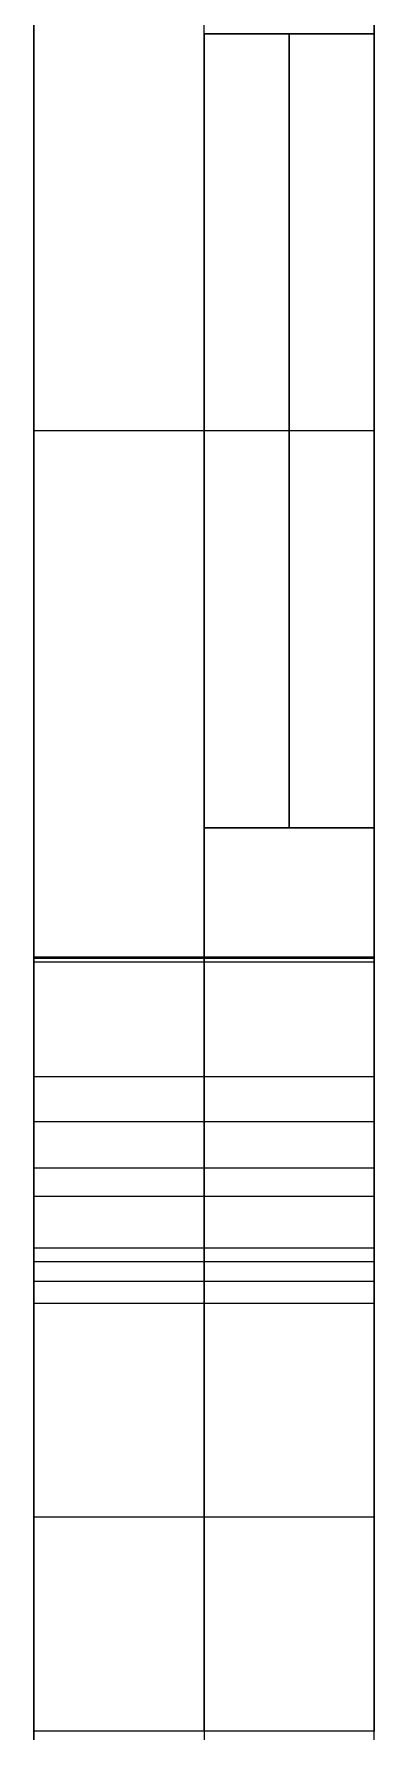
# Model space of a CAD drawing. Extents: x -2580 to -2312, y -43168 to -40231.
# Drawn here: x -2361.5 to -2343.5, y -42263.2 to -42173.4 of the extents above; entities that cross this region are included whole.
import ezdxf

# ---------------------------------------------------------------- set-up
doc = ezdxf.new("R2010")
doc.units = 0
doc.layers.add('ENDS', color=40, linetype='CONTINUOUS')

# ---------------------------------------------------------------- blocks, each defined once
blk = doc.blocks.new('SKYLARK200_END-XXXS-1')
at = {"layer": 'ENDS'}
for p, q in [((-50, -2068.028, 141), (-50, -1468.028, 141)), ((-32, -2068.028, 141), (-32, -1468.028, 141)), ((-50, -1908.478, 282), (-50, -2050.085, 282)), ((-50, -1908.478, 264), (-50, -2050.085, 264)), ((-50, -1908.478, 273), (-50, -2050.085, 273)), ((-50, -1923.928, 56), (-50, -2001.928, 56)), ((-50, -2001.928, 226), (-50, -1923.928, 226)), ((-41, -1941.928, 226), (-41, -1923.928, 226)), ((-32, -1923.928, 56), (-32, -1941.928, 56)), ((-32, -1941.928, 226), (-32, -1923.928, 226)), ((-32, -1941.928, 226), (-41, -1941.928, 226)), ((-41, -1941.928, 226), (-41, -1983.928, 226)), ((-41, -1983.928, 56), (-41, -1941.928, 56)), ((-41, -1941.928, 56), (-32, -1941.928, 56)), ((-41, -1944.742, 215.5), (-41, -1981.115, 215.5)), ((-41, -1981.115, 66.5), (-41, -1944.742, 66.5)), ((-41, -1962.928, 226), (-50, -1962.928, 226)), ((-41, -1962.928, 56), (-50, -1962.928, 56)), ((-32, -1962.928, 205), (-41, -1962.928, 205)), ((-41, -1962.928, 226), (-41, -1962.928, 205)), ((-32, -1962.928, 77), (-41, -1962.928, 77)), ((-41, -1962.928, 56), (-41, -1962.928, 77)), ((-50, -1979.281, 282), (-50, -1979.281, 264)), ((-41, -1983.928, 226), (-32, -1983.928, 226)), ((-32, -1983.928, 56), (-41, -1983.928, 56)), ((-41, -2001.928, 226), (-41, -1983.928, 226)), ((-41, -1983.928, 56), (-41, -2001.928, 56)), ((-32, -2001.928, 226), (-32, -1983.928, 226)), ((-32, -1983.928, 56), (-32, -2001.928, 56)), ((-32, -1990.778, 0), (-50, -1990.778, 0)), ((-50, -1990.778, 0), (-50, -2003.433, 0)), ((-32, -1990.778, 282), (-50, -1990.778, 282)), ((-50, -2003.433, 282), (-50, -1990.778, 282)), ((-32, -1990.842, 0.872), (-50, -1990.842, 0.872)), ((-32, -1990.842, 281.128), (-50, -1990.842, 281.128)), ((-32, -1991.029, 1.716), (-50, -1991.029, 1.716)), ((-50, -2007.928, 50), (-50, -1991.029, 1.716)), ((-32, -1991.029, 280.283), (-50, -1991.029, 280.283)), ((-50, -1991.029, 280.283), (-50, -2007.928, 232)), ((-41, -1990.778, 0), (-41, -2003.433, 0)), ((-41, -2003.433, 282), (-41, -1990.778, 282)), ((-41, -2007.928, 50), (-41, -1991.029, 1.716)), ((-41, -1991.029, 280.283), (-41, -2007.928, 232)), ((-32, -1990.778, 0), (-32, -2003.433, 0)), ((-32, -2003.433, 282), (-32, -1990.778, 282)), ((-32, -2007.928, 50), (-32, -1991.029, 1.716)), ((-32, -1991.029, 280.283), (-32, -2007.928, 232)), ((-32, -1997.105, 0), (-50, -1997.105, 0)), ((-32, -1997.105, 282), (-50, -1997.105, 282)), ((-32, -1999.479, 25.858), (-50, -1999.479, 25.858)), ((-32, -1999.479, 256.142), (-50, -1999.479, 256.142)), ((-32, -2001.928, 56), (-50, -2001.928, 56)), ((-32, -2001.928, 226), (-50, -2001.928, 226)), ((-32, -2003.433, 0), (-50, -2003.433, 0)), ((-32, -2003.433, 282), (-50, -2003.433, 282)), ((-32, -2006.171, 54.242), (-50, -2006.171, 54.242)), ((-32, -2006.171, 227.757), (-50, -2006.171, 227.757)), ((-32, -2006.897, -1.101), (-50, -2006.897, -1.101)), ((-32, -2006.897, 283.101), (-50, -2006.897, 283.101)), ((-32, -2007.928, 50), (-50, -2007.928, 50)), ((-32, -2007.928, 232), (-50, -2007.928, 232)), ((-32, -2009.089, -4), (-50, -2009.089, -4)), ((-32, -2009.089, 286), (-50, -2009.089, 286)), ((-32, -2020.403, -12), (-50, -2020.403, -12)), ((-32, -2020.403, 294), (-50, -2020.403, 294)), ((-32, -2031.717, -4), (-50, -2031.717, -4))]:
    blk.add_line(p, q, dxfattribs=at)
at = {"layer": 'ENDS', "extrusion": (1, 0, 0)}
for centre, radius, start, end in [((-1962.928, 226, -41), 21, 180, 360), ((-1962.928, 56, -41), 21, 360, 180), ((-2001.928, 50, -50), 6, 90, 180), ((-2001.928, 232, -50), 6, 180, 270), ((-2001.928, 50, -41), 6, 90, 180), ((-2001.928, 232, -41), 6, 180, 270), ((-2001.928, 50, -32), 6, 90, 180), ((-2001.928, 232, -32), 6, 180, 270), ((-2003.433, -6, -50), 6, 90, 160.52878), ((-2003.433, 288, -50), 6, 199.47122, 270), ((-2003.433, -6, -41), 6, 90, 160.52878), ((-2003.433, 288, -41), 6, 199.47122, 270), ((-2003.433, -6, -32), 6, 90, 160.52878), ((-2003.433, 288, -32), 6, 199.47122, 270), ((-2037.374, -6, -50), 6, 19.47122, 90), ((-2037.374, -6, -41), 6, 19.47122, 90)]:
    blk.add_arc(centre, radius, start, end, dxfattribs=at)
at = {"layer": 'ENDS', "extrusion": (-1, 0, 0)}
for centre, radius, start, end in [((1962.928, 226, 36.5), 21, 180, 0), ((1962.928, 56, 36.5), 21, 0, 180), ((1962.928, 226, 32), 21, 180, 0), ((1962.928, 56, 32), 21, 0, 180), ((1996.778, 0, 50), 6, 163.37705, 180), ((1996.778, 282, 50), 6, 180, 196.62295), ((1996.778, 0, 41), 6, 163.37705, 180), ((1996.778, 282, 41), 6, 180, 196.62295), ((1996.778, 0, 32), 6, 163.37705, 180), ((1996.778, 282, 32), 6, 180, 196.62295), ((2020.403, 0, 50), 12, 199.47122, 340.52878), ((2020.403, 282, 50), 12, 19.47122, 160.52878), ((2020.403, 0, 41), 12, 199.47122, 340.52878), ((2020.403, 282, 41), 12, 19.47122, 160.52878), ((2020.403, 0, 32), 12, 199.47122, 340.52878), ((2020.403, 282, 32), 12, 19.47122, 160.52878)]:
    blk.add_arc(centre, radius, start, end, dxfattribs=at)

msp = doc.modelspace()

# ---------------------------------------------------------------- block references
at = {"layer": 'ENDS'}
msp.add_blockref('SKYLARK200_END-XXXS-1', (-2311.505, -40231.503, 18), dxfattribs=at)

doc.saveas('drawing.dxf')
